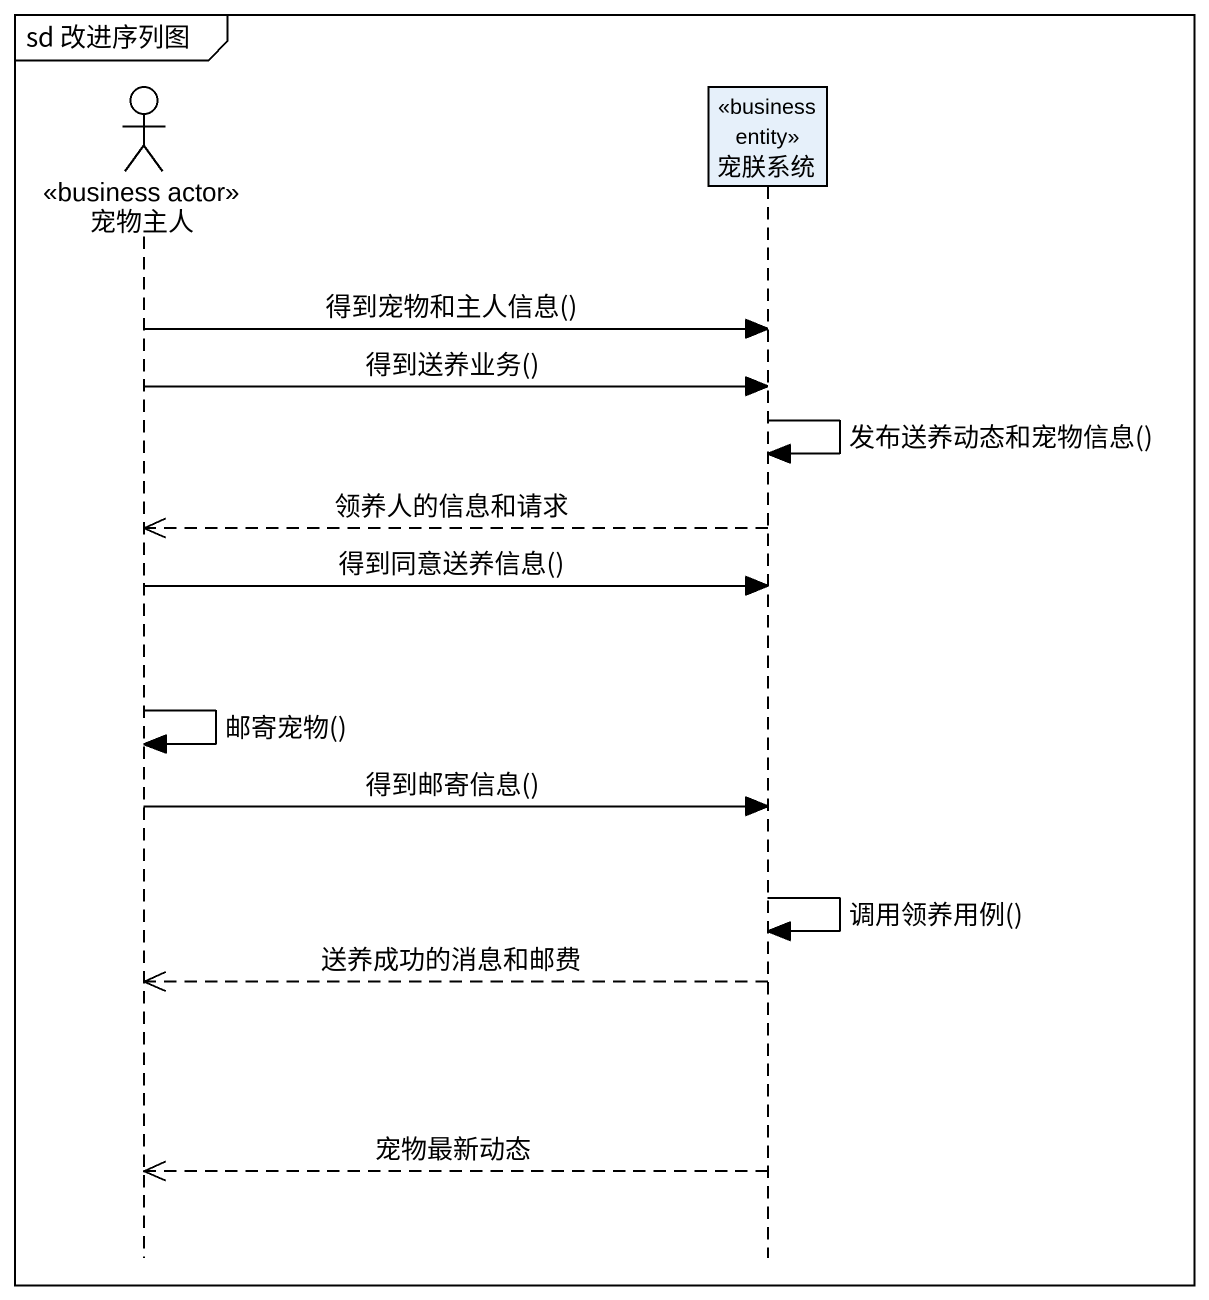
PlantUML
@startuml
mainframe sd 改进序列图
hide footbox
actor 宠物主人 <<business actor>>
participant 宠朕系统 <<business entity>>

宠物主人 -> 宠朕系统 : 得到宠物和主人信息()
宠物主人 -> 宠朕系统 : 得到送养业务()
宠朕系统 -> 宠朕系统 : 发布送养动态和宠物信息()
宠朕系统 -->> 宠物主人 : 领养人的信息和请求
宠物主人 -> 宠朕系统 : 得到同意送养信息()
宠物主人 -> 宠物主人 : 邮寄宠物()
宠物主人 -> 宠朕系统 : 得到邮寄信息()
宠朕系统 -> 宠朕系统 : 调用领养用例()
宠朕系统 -->> 宠物主人 : 送养成功的消息和邮费
宠朕系统 -->> 宠物主人 : 宠物最新动态
@enduml
